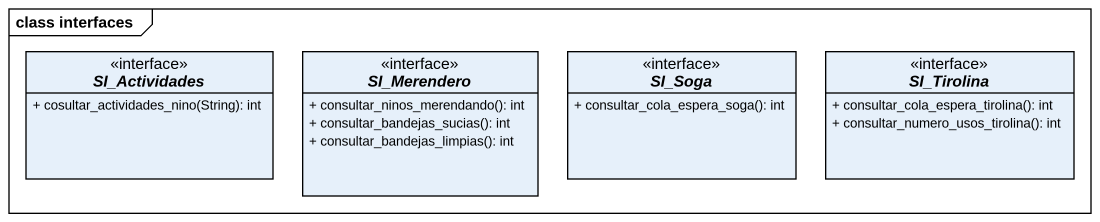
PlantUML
@startuml
mainframe class interfaces
hide circle
hide empty members
skinparam classAttributeIconSize 0
interface SI_Actividades <<interface>> {
  + cosultar_actividades_nino(String): int
}
interface SI_Merendero <<interface>> {
  + consultar_ninos_merendando(): int
  + consultar_bandejas_sucias(): int
  + consultar_bandejas_limpias(): int
}
interface SI_Soga <<interface>> {
  + consultar_cola_espera_soga(): int
}
interface SI_Tirolina <<interface>> {
  + consultar_cola_espera_tirolina(): int
  + consultar_numero_usos_tirolina(): int
}
@enduml
